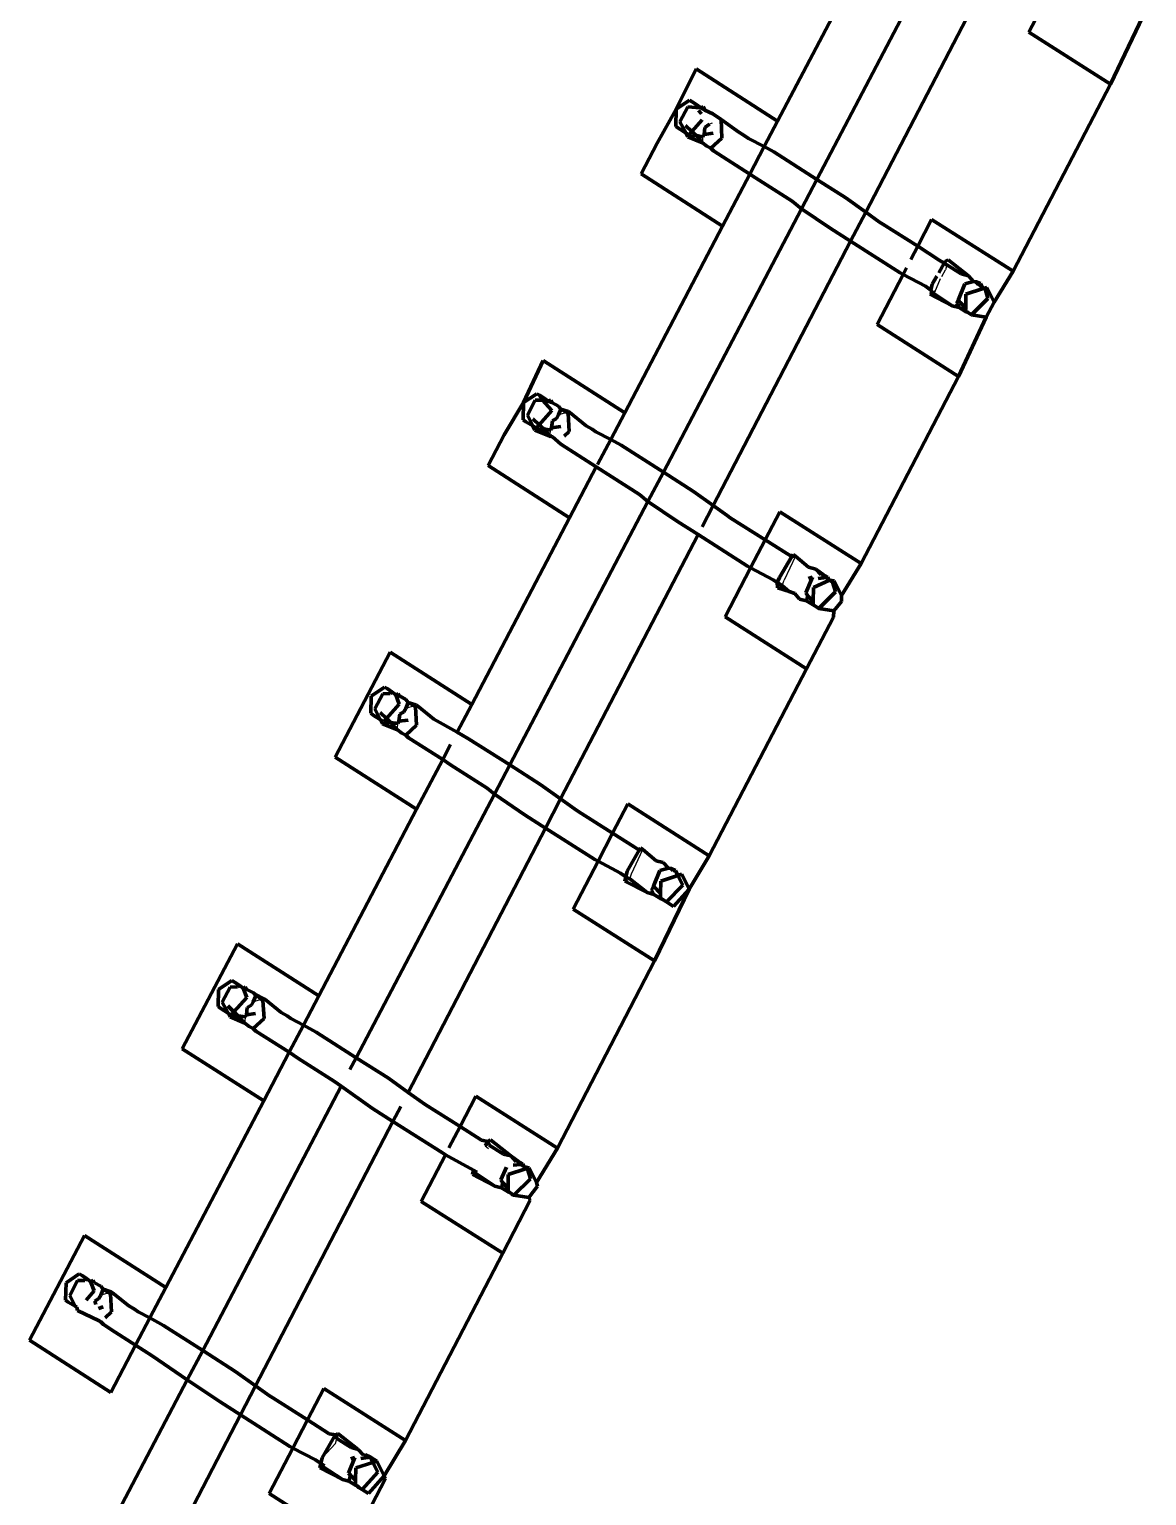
# Model space of a CAD drawing. Header units: millimetres. Extents: x 4307 to 31003, y 2809 to 20009.
# Drawn here: x 19304.49 to 19321.96, y 9675.46 to 9698.39 of the extents above; entities that cross this region are included whole.
import ezdxf

# ---------------------------------------------------------------- set-up
doc = ezdxf.new("R2010")
doc.units = ezdxf.units.MM
doc.layers.add('ProfileEdges', color=7, linetype='Continuous')

msp = doc.modelspace()

# ---------------------------------------------------------------- linework, layer by layer
for p, q in [((19315.168, 9696.922), (19315.124, 9696.905)), ((19315.019, 9696.64), (19315.023, 9696.711)), ((19315.015, 9696.615), (19315.019, 9696.64)), ((19318.757, 9694.525), (19318.817, 9694.63)), ((19318.835, 9694.707), (19318.817, 9694.63)), ((19318.647, 9694.28), (19318.739, 9694.494)), ((19312.893, 9692.396), (19312.763, 9692.359)), ((19312.921, 9692.412), (19312.893, 9692.396)), ((19312.635, 9692.051), (19312.639, 9692.122)), ((19312.631, 9692.026), (19312.635, 9692.051)), ((19316.47, 9690.149), (19316.292, 9689.772)), ((19316.187, 9689.657), (19316.263, 9689.691)), ((19316.263, 9689.691), (19316.292, 9689.772)), ((19310.509, 9687.807), (19310.378, 9687.77)), ((19310.537, 9687.823), (19310.509, 9687.807)), ((19310.251, 9687.462), (19310.254, 9687.533)), ((19310.247, 9687.436), (19310.251, 9687.462)), ((19313.908, 9685.182), (19314.086, 9685.56)), ((19313.803, 9685.068), (19313.878, 9685.102)), ((19313.878, 9685.102), (19313.908, 9685.182)), ((19308.125, 9683.218), (19307.994, 9683.181)), ((19308.152, 9683.234), (19308.125, 9683.218)), ((19307.866, 9682.873), (19307.87, 9682.944)), ((19307.862, 9682.847), (19307.866, 9682.873)), ((19311.621, 9680.925), (19311.67, 9680.888)), ((19311.458, 9680.503), (19311.419, 9680.479)), ((19311.458, 9680.503), (19311.477, 9680.537)), ((19305.741, 9678.629), (19305.61, 9678.592)), ((19305.768, 9678.644), (19305.741, 9678.629)), ((19305.512, 9678.473), (19305.516, 9678.5)), ((19309.069, 9676.046), (19309.28, 9676.273)), ((19309.298, 9676.35), (19309.259, 9676.375)), ((19309.28, 9676.273), (19309.298, 9676.35)), ((19309.034, 9675.889), (19309.074, 9675.914))]:
    msp.add_line(p, q)
at = {"layer": 'ProfileEdges', "lineweight": 211}
for p, q in [((19318.965, 9700.161), (19316.805, 9696.041)), ((19317.722, 9699.874), (19316.191, 9696.954)), ((19317.568, 9695.532), (19319.715, 9699.665)), ((19320.536, 9699.146), (19320.119, 9698.343)), ((19321.393, 9697.533), (19321.959, 9698.711)), ((19320.119, 9698.343), (19321.393, 9697.533)), ((19314.604, 9697.14), (19314.919, 9697.77)), ((19316.191, 9696.954), (19314.919, 9697.77)), ((19321.393, 9697.533), (19319.873, 9694.606)), ((19314.31, 9696.608), (19314.604, 9697.14)), ((19314.598, 9696.871), (19314.604, 9697.14)), ((19314.604, 9697.14), (19314.812, 9697.28)), ((19314.663, 9696.942), (19314.786, 9697.178)), ((19314.911, 9697.168), (19314.786, 9697.178)), ((19314.855, 9697.256), (19314.812, 9697.28)), ((19314.926, 9697.209), (19314.855, 9697.256)), ((19314.926, 9697.209), (19314.911, 9697.168)), ((19314.989, 9697.162), (19314.911, 9697.168)), ((19314.926, 9697.209), (19314.989, 9697.162)), ((19315.027, 9697.182), (19314.989, 9697.162)), ((19315.055, 9697.128), (19314.989, 9697.162)), ((19315.055, 9697.128), (19315.027, 9697.182)), ((19314.663, 9696.942), (19314.763, 9696.765)), ((19315.011, 9696.977), (19314.849, 9696.794)), ((19314.953, 9697.12), (19315.001, 9697.066)), ((19315.124, 9696.905), (19315.053, 9696.857)), ((19315.176, 9697.066), (19315.055, 9697.128)), ((19315.176, 9697.066), (19315.306, 9696.978)), ((19315.306, 9696.978), (19315.317, 9696.687)), ((19315.584, 9696.779), (19315.306, 9696.978)), ((19315.982, 9696.556), (19316.191, 9696.954)), ((19314.598, 9696.871), (19314.763, 9696.765)), ((19314.748, 9696.886), (19314.849, 9696.794)), ((19314.802, 9696.74), (19314.763, 9696.765)), ((19314.763, 9696.765), (19314.786, 9696.711)), ((19314.786, 9696.711), (19314.921, 9696.729)), ((19314.786, 9696.711), (19315.015, 9696.615)), ((19314.849, 9696.794), (19314.802, 9696.74)), ((19314.849, 9696.794), (19314.921, 9696.729)), ((19314.921, 9696.729), (19315.023, 9696.711)), ((19314.921, 9696.729), (19315.015, 9696.615)), ((19315.041, 9696.746), (19315.023, 9696.711)), ((19315.053, 9696.857), (19315.041, 9696.746)), ((19315.184, 9696.765), (19315.041, 9696.746)), ((19315.317, 9696.687), (19315.147, 9696.531)), ((19315.65, 9696.742), (19315.584, 9696.779)), ((19315.733, 9696.685), (19315.65, 9696.742)), ((19315.733, 9696.685), (19315.982, 9696.556)), ((19314.31, 9696.608), (19314.059, 9696.129)), ((19315.015, 9696.615), (19315.084, 9696.56)), ((19315.084, 9696.56), (19315.147, 9696.531)), ((19315.188, 9696.488), (19315.147, 9696.531)), ((19315.757, 9696.126), (19315.188, 9696.488)), ((19315.982, 9696.556), (19315.757, 9696.126)), ((19315.982, 9696.556), (19316.13, 9696.473)), ((19316.805, 9696.041), (19316.13, 9696.473)), ((19315.331, 9695.313), (19314.059, 9696.129)), ((19315.331, 9695.313), (19315.757, 9696.126)), ((19315.846, 9696.066), (19315.757, 9696.126)), ((19315.846, 9696.066), (19316.416, 9695.702)), ((19316.805, 9696.041), (19316.565, 9695.582)), ((19317.259, 9695.752), (19316.805, 9696.041)), ((19316.565, 9695.582), (19314.405, 9691.463)), ((19316.416, 9695.702), (19316.565, 9695.582)), ((19316.565, 9695.582), (19317.013, 9695.279)), ((19317.259, 9695.752), (19317.568, 9695.532)), ((19317.331, 9695.076), (19317.568, 9695.532)), ((19317.568, 9695.532), (19317.784, 9695.375)), ((19315.331, 9695.313), (19313.8, 9692.393)), ((19317.835, 9695.342), (19317.784, 9695.375)), ((19318.38, 9694.997), (19317.835, 9695.342)), ((19318.598, 9695.416), (19318.38, 9694.997)), ((19319.873, 9694.606), (19318.598, 9695.416)), ((19315.183, 9690.943), (19317.331, 9695.076)), ((19317.331, 9695.076), (19317.013, 9695.279)), ((19318.104, 9694.583), (19317.331, 9695.076)), ((19318.273, 9694.79), (19318.38, 9694.997)), ((19318.717, 9694.782), (19318.38, 9694.997)), ((19318.206, 9694.662), (19318.151, 9694.557)), ((19318.796, 9694.732), (19318.71, 9694.583)), ((19318.796, 9694.732), (19318.717, 9694.782)), ((19318.815, 9694.764), (19318.796, 9694.732)), ((19318.835, 9694.707), (19318.796, 9694.732)), ((19318.854, 9694.787), (19318.815, 9694.764)), ((19319.059, 9694.565), (19318.835, 9694.707)), ((19319.172, 9694.537), (19318.854, 9694.787)), ((19318.151, 9694.557), (19317.744, 9693.772)), ((19318.104, 9694.583), (19318.151, 9694.557)), ((19318.151, 9694.557), (19318.503, 9694.372)), ((19318.606, 9694.403), (19318.586, 9694.311)), ((19318.68, 9694.531), (19318.606, 9694.403)), ((19319.018, 9694.164), (19319.119, 9694.411)), ((19319.059, 9694.565), (19319.172, 9694.537)), ((19319.254, 9694.446), (19319.119, 9694.411)), ((19319.172, 9694.537), (19319.254, 9694.446)), ((19319.292, 9694.443), (19319.254, 9694.446)), ((19319.292, 9694.443), (19319.362, 9694.414)), ((19319.332, 9694.405), (19319.292, 9694.443)), ((19319.292, 9694.443), (19319.305, 9694.413)), ((19319.305, 9694.413), (19319.332, 9694.405)), ((19319.389, 9694.359), (19319.332, 9694.405)), ((19319.362, 9694.414), (19319.389, 9694.359)), ((19319.575, 9694.122), (19319.873, 9694.606)), ((19318.586, 9694.311), (19318.503, 9694.372)), ((19318.572, 9694.246), (19318.611, 9694.271)), ((19318.919, 9694.066), (19318.572, 9694.246)), ((19318.586, 9694.311), (19318.611, 9694.271)), ((19318.611, 9694.271), (19318.647, 9694.28)), ((19318.919, 9694.066), (19318.611, 9694.271)), ((19318.988, 9694.106), (19319.018, 9694.164)), ((19319.046, 9694.117), (19319.018, 9694.164)), ((19319.133, 9694.247), (19319.13, 9694.031)), ((19319.133, 9694.247), (19319.402, 9694.334)), ((19319.479, 9694.18), (19319.22, 9693.922)), ((19319.402, 9694.334), (19319.389, 9694.359)), ((19319.389, 9694.359), (19319.433, 9694.33)), ((19319.461, 9694.353), (19319.402, 9694.334)), ((19319.433, 9694.33), (19319.402, 9694.334)), ((19319.433, 9694.33), (19319.461, 9694.353)), ((19319.433, 9694.33), (19319.479, 9694.18)), ((19319.575, 9694.122), (19319.461, 9694.353)), ((19319.027, 9694.039), (19318.919, 9694.066)), ((19318.988, 9694.106), (19319.027, 9694.039)), ((19319.129, 9693.977), (19319.027, 9694.039)), ((19319.13, 9694.031), (19319.046, 9694.117)), ((19319.13, 9694.031), (19319.129, 9693.977)), ((19319.157, 9693.964), (19319.129, 9693.977)), ((19319.157, 9693.964), (19319.22, 9693.922)), ((19319.452, 9693.887), (19319.22, 9693.922)), ((19319.575, 9694.122), (19319.452, 9693.887)), ((19317.744, 9693.772), (19319.018, 9692.962)), ((19319.018, 9692.962), (19319.452, 9693.887)), ((19312.22, 9692.551), (19312.528, 9693.209)), ((19313.8, 9692.393), (19312.528, 9693.209)), ((19319.018, 9692.962), (19317.498, 9690.035)), ((19311.918, 9692.047), (19312.22, 9692.551)), ((19312.214, 9692.282), (19312.22, 9692.551)), ((19312.22, 9692.551), (19312.427, 9692.69)), ((19312.402, 9692.589), (19312.279, 9692.353)), ((19312.516, 9692.59), (19312.402, 9692.589)), ((19312.47, 9692.667), (19312.427, 9692.69)), ((19312.542, 9692.62), (19312.47, 9692.667)), ((19312.47, 9692.667), (19312.516, 9692.59)), ((19312.516, 9692.59), (19312.661, 9692.427)), ((19312.605, 9692.572), (19312.516, 9692.59)), ((19312.542, 9692.62), (19312.605, 9692.572)), ((19312.643, 9692.592), (19312.605, 9692.572)), ((19312.663, 9692.553), (19312.605, 9692.572)), ((19312.663, 9692.553), (19312.643, 9692.592)), ((19312.663, 9692.553), (19312.763, 9692.498)), ((19312.363, 9692.186), (19312.279, 9692.353)), ((19312.465, 9692.205), (19312.661, 9692.427)), ((19312.763, 9692.359), (19312.734, 9692.305)), ((19312.8, 9692.45), (19312.763, 9692.498)), ((19312.763, 9692.359), (19312.8, 9692.45)), ((19312.893, 9692.396), (19312.8, 9692.45)), ((19312.8, 9692.45), (19312.921, 9692.412)), ((19312.914, 9692.38), (19312.893, 9692.396)), ((19312.921, 9692.412), (19312.914, 9692.38)), ((19312.914, 9692.38), (19312.932, 9692.098)), ((19312.944, 9692.398), (19312.921, 9692.412)), ((19313.2, 9692.19), (19312.944, 9692.398)), ((19313.581, 9691.976), (19313.8, 9692.393)), ((19312.254, 9692.252), (19312.214, 9692.282)), ((19312.254, 9692.252), (19312.363, 9692.186)), ((19312.397, 9692.12), (19312.363, 9692.186)), ((19312.363, 9692.186), (19312.417, 9692.151)), ((19312.364, 9692.296), (19312.465, 9692.205)), ((19312.538, 9692.139), (19312.397, 9692.12)), ((19312.397, 9692.12), (19312.635, 9692.051)), ((19312.631, 9692.026), (19312.397, 9692.12)), ((19312.417, 9692.151), (19312.465, 9692.205)), ((19312.465, 9692.205), (19312.538, 9692.139)), ((19312.538, 9692.139), (19312.631, 9692.026)), ((19312.639, 9692.122), (19312.538, 9692.139)), ((19312.639, 9692.122), (19312.656, 9692.156)), ((19312.669, 9692.267), (19312.656, 9692.156)), ((19312.656, 9692.156), (19312.8, 9692.176)), ((19312.734, 9692.305), (19312.669, 9692.267)), ((19312.932, 9692.098), (19312.853, 9692.025)), ((19313.293, 9692.138), (19313.2, 9692.19)), ((19313.349, 9692.096), (19313.293, 9692.138)), ((19313.349, 9692.096), (19313.581, 9691.976)), ((19311.918, 9692.047), (19311.668, 9691.568)), ((19312.631, 9692.026), (19312.674, 9692.016)), ((19312.635, 9692.051), (19312.644, 9692.001)), ((19312.801, 9691.9), (19312.674, 9692.016)), ((19313.355, 9691.545), (19312.801, 9691.9)), ((19313.581, 9691.976), (19313.376, 9691.585)), ((19313.581, 9691.976), (19313.746, 9691.884)), ((19314.405, 9691.463), (19313.746, 9691.884)), ((19312.939, 9690.752), (19311.668, 9691.568)), ((19313.355, 9691.545), (19312.939, 9690.752)), ((19313.355, 9691.545), (19314.032, 9691.112)), ((19314.405, 9691.463), (19314.164, 9691.004)), ((19314.875, 9691.162), (19314.405, 9691.463)), ((19314.164, 9691.004), (19312.004, 9686.884)), ((19314.032, 9691.112), (19314.164, 9691.004)), ((19314.164, 9691.004), (19314.628, 9690.69)), ((19314.875, 9691.162), (19315.183, 9690.943)), ((19315.01, 9690.608), (19315.183, 9690.943)), ((19315.183, 9690.943), (19315.4, 9690.786)), ((19312.939, 9690.752), (19311.408, 9687.832)), ((19315.451, 9690.752), (19315.4, 9690.786)), ((19315.995, 9690.407), (19315.451, 9690.752)), ((19316.223, 9690.845), (19315.995, 9690.407)), ((19317.498, 9690.035), (19316.223, 9690.845)), ((19312.799, 9686.354), (19314.946, 9690.487)), ((19314.946, 9690.487), (19314.628, 9690.69)), ((19315.72, 9689.994), (19314.946, 9690.487)), ((19315.995, 9690.407), (19315.767, 9689.968)), ((19316.333, 9690.193), (19315.995, 9690.407)), ((19316.222, 9689.814), (19316.412, 9690.143)), ((19316.412, 9690.143), (19316.333, 9690.193)), ((19316.412, 9690.143), (19316.431, 9690.175)), ((19316.47, 9690.149), (19316.412, 9690.143)), ((19316.431, 9690.175), (19316.47, 9690.149)), ((19316.675, 9689.976), (19316.47, 9690.149)), ((19317.191, 9689.533), (19317.498, 9690.035)), ((19315.767, 9689.968), (19315.369, 9689.201)), ((19315.72, 9689.994), (19315.767, 9689.968)), ((19315.767, 9689.968), (19316.119, 9689.782)), ((19316.182, 9689.736), (19316.222, 9689.814)), ((19316.735, 9689.822), (19316.634, 9689.575)), ((19316.735, 9689.822), (19316.673, 9689.801)), ((19316.788, 9689.948), (19316.675, 9689.976)), ((19316.902, 9689.864), (19316.788, 9689.948)), ((19316.788, 9689.948), (19316.869, 9689.857)), ((19316.948, 9689.816), (19316.826, 9689.803)), ((19316.902, 9689.864), (19316.869, 9689.857)), ((19316.902, 9689.864), (19316.977, 9689.824)), ((19316.977, 9689.824), (19316.948, 9689.816)), ((19317.002, 9689.776), (19316.948, 9689.816)), ((19316.977, 9689.824), (19317.002, 9689.776)), ((19316.182, 9689.736), (19316.119, 9689.782)), ((19316.187, 9689.657), (19316.182, 9689.736)), ((19316.263, 9689.691), (19316.182, 9689.736)), ((19316.371, 9689.597), (19316.187, 9689.657)), ((19316.371, 9689.597), (19316.263, 9689.691)), ((19316.462, 9689.568), (19316.371, 9689.597)), ((19316.462, 9689.568), (19316.534, 9689.477)), ((19316.662, 9689.528), (19316.634, 9689.575)), ((19316.749, 9689.658), (19316.745, 9689.441)), ((19316.749, 9689.658), (19317.002, 9689.776)), ((19316.836, 9689.333), (19317.095, 9689.591)), ((19317.049, 9689.741), (19317.002, 9689.776)), ((19317.002, 9689.776), (19317.077, 9689.764)), ((19317.049, 9689.741), (19317.095, 9689.591)), ((19317.191, 9689.533), (19317.077, 9689.764)), ((19316.642, 9689.45), (19316.534, 9689.477)), ((19316.662, 9689.528), (19316.642, 9689.45)), ((19316.744, 9689.387), (19316.642, 9689.45)), ((19316.745, 9689.441), (19316.662, 9689.528)), ((19316.745, 9689.441), (19316.744, 9689.387)), ((19316.773, 9689.375), (19316.744, 9689.387)), ((19316.773, 9689.375), (19316.836, 9689.333)), ((19316.799, 9689.35), (19316.836, 9689.333)), ((19317.188, 9689.439), (19317.068, 9689.297)), ((19317.191, 9689.533), (19317.188, 9689.439)), ((19315.369, 9689.201), (19316.643, 9688.39)), ((19316.643, 9688.39), (19317.063, 9689.197)), ((19317.068, 9689.297), (19316.836, 9689.333)), ((19317.063, 9689.197), (19317.068, 9689.297)), ((19310.136, 9688.648), (19309.276, 9687.007)), ((19311.408, 9687.832), (19310.136, 9688.648)), ((19316.643, 9688.39), (19315.123, 9685.463)), ((19309.83, 9687.693), (19309.835, 9687.962)), ((19309.835, 9687.962), (19310.043, 9688.101)), ((19309.894, 9687.763), (19310.017, 9687.999)), ((19310.132, 9688.001), (19310.017, 9687.999)), ((19310.086, 9688.078), (19310.043, 9688.101)), ((19310.158, 9688.03), (19310.086, 9688.078)), ((19310.158, 9688.03), (19310.132, 9688.001)), ((19310.158, 9688.03), (19310.221, 9687.983)), ((19310.221, 9687.983), (19310.259, 9688.003)), ((19310.279, 9687.964), (19310.221, 9687.983)), ((19310.221, 9687.983), (19310.277, 9687.837)), ((19310.279, 9687.964), (19310.259, 9688.003)), ((19310.279, 9687.964), (19310.379, 9687.909)), ((19309.894, 9687.763), (19309.979, 9687.597)), ((19310.076, 9687.61), (19310.277, 9687.837)), ((19310.378, 9687.77), (19310.35, 9687.716)), ((19310.378, 9687.77), (19310.416, 9687.861)), ((19310.416, 9687.861), (19310.379, 9687.909)), ((19310.416, 9687.861), (19310.537, 9687.823)), ((19310.416, 9687.861), (19310.509, 9687.807)), ((19310.509, 9687.807), (19310.529, 9687.791)), ((19310.537, 9687.823), (19310.529, 9687.791)), ((19310.529, 9687.791), (19310.548, 9687.509)), ((19310.559, 9687.808), (19310.537, 9687.823)), ((19310.815, 9687.601), (19310.559, 9687.808)), ((19311.18, 9687.396), (19311.408, 9687.832)), ((19309.869, 9687.663), (19309.83, 9687.693)), ((19309.869, 9687.663), (19309.979, 9687.597)), ((19309.979, 9687.707), (19310.076, 9687.61)), ((19309.979, 9687.597), (19310.012, 9687.53)), ((19309.979, 9687.597), (19310.033, 9687.562)), ((19310.012, 9687.53), (19310.137, 9687.548)), ((19310.012, 9687.53), (19310.247, 9687.436)), ((19310.033, 9687.562), (19310.076, 9687.61)), ((19310.076, 9687.61), (19310.137, 9687.548)), ((19310.137, 9687.548), (19310.247, 9687.436)), ((19310.137, 9687.548), (19310.254, 9687.533)), ((19310.272, 9687.567), (19310.254, 9687.533)), ((19310.284, 9687.678), (19310.272, 9687.567)), ((19310.415, 9687.587), (19310.272, 9687.567)), ((19310.35, 9687.716), (19310.284, 9687.678)), ((19310.548, 9687.509), (19310.379, 9687.352)), ((19310.815, 9687.601), (19311.18, 9687.396)), ((19310.247, 9687.436), (19310.316, 9687.381)), ((19310.379, 9687.352), (19310.316, 9687.381)), ((19310.419, 9687.31), (19310.379, 9687.352)), ((19310.956, 9686.969), (19310.419, 9687.31)), ((19311.18, 9687.396), (19311.361, 9687.295)), ((19311.361, 9687.295), (19312.004, 9686.884)), ((19310.956, 9686.969), (19311.079, 9687.204)), ((19310.548, 9686.191), (19309.276, 9687.007)), ((19310.548, 9686.191), (19310.956, 9686.969)), ((19311.078, 9686.887), (19310.956, 9686.969)), ((19311.648, 9686.523), (19311.078, 9686.887)), ((19312.004, 9686.884), (19311.764, 9686.426)), ((19312.004, 9686.884), (19312.49, 9686.573)), ((19311.764, 9686.426), (19309.603, 9682.305)), ((19311.764, 9686.426), (19311.648, 9686.523)), ((19312.244, 9686.1), (19311.764, 9686.426)), ((19312.49, 9686.573), (19312.799, 9686.354)), ((19312.562, 9685.898), (19312.799, 9686.354)), ((19312.799, 9686.354), (19313.016, 9686.197)), ((19310.548, 9686.191), (19309.017, 9683.271)), ((19313.016, 9686.197), (19313.067, 9686.163)), ((19313.067, 9686.163), (19313.611, 9685.818)), ((19313.848, 9686.274), (19313.611, 9685.818)), ((19313.848, 9686.274), (19315.123, 9685.463)), ((19310.415, 9681.764), (19312.562, 9685.898)), ((19312.562, 9685.898), (19312.244, 9686.1)), ((19313.335, 9685.405), (19312.562, 9685.898)), ((19313.611, 9685.818), (19313.383, 9685.379)), ((19313.611, 9685.818), (19313.949, 9685.603)), ((19313.838, 9685.224), (19314.028, 9685.553)), ((19313.949, 9685.603), (19314.028, 9685.553)), ((19314.028, 9685.553), (19314.047, 9685.586)), ((19314.028, 9685.553), (19314.086, 9685.56)), ((19314.086, 9685.56), (19314.047, 9685.586)), ((19314.086, 9685.56), (19314.291, 9685.387)), ((19314.806, 9684.944), (19315.123, 9685.463)), ((19313.383, 9685.379), (19312.994, 9684.63)), ((19313.383, 9685.379), (19313.335, 9685.405)), ((19313.735, 9685.193), (19313.383, 9685.379)), ((19313.818, 9685.136), (19313.838, 9685.224)), ((19314.25, 9684.986), (19314.351, 9685.233)), ((19314.291, 9685.387), (19314.403, 9685.359)), ((19314.351, 9685.233), (19314.485, 9685.268)), ((19314.485, 9685.268), (19314.403, 9685.359)), ((19314.524, 9685.264), (19314.485, 9685.268)), ((19314.593, 9685.235), (19314.524, 9685.264)), ((19314.558, 9685.235), (19314.524, 9685.264)), ((19314.593, 9685.235), (19314.558, 9685.235)), ((19314.593, 9685.235), (19314.633, 9685.155)), ((19313.818, 9685.136), (19313.735, 9685.193)), ((19313.803, 9685.068), (19313.818, 9685.136)), ((19314.15, 9684.888), (19313.803, 9685.068)), ((19313.878, 9685.102), (19313.818, 9685.136)), ((19313.878, 9685.102), (19314.15, 9684.888)), ((19314.219, 9684.928), (19314.25, 9684.986)), ((19314.25, 9684.986), (19314.361, 9684.873)), ((19314.361, 9684.873), (19314.365, 9685.069)), ((19314.365, 9685.069), (19314.633, 9685.155)), ((19314.452, 9684.743), (19314.711, 9685.002)), ((19314.633, 9685.155), (19314.692, 9685.175)), ((19314.633, 9685.155), (19314.711, 9685.002)), ((19314.692, 9685.175), (19314.806, 9684.944)), ((19314.258, 9684.86), (19314.15, 9684.888)), ((19314.258, 9684.86), (19314.219, 9684.928)), ((19314.36, 9684.798), (19314.258, 9684.86)), ((19314.268, 9683.819), (19314.806, 9684.944)), ((19314.36, 9684.798), (19314.361, 9684.873)), ((19314.36, 9684.798), (19314.388, 9684.786)), ((19314.452, 9684.743), (19314.388, 9684.786)), ((19314.806, 9684.944), (19314.564, 9684.669)), ((19314.268, 9683.819), (19312.994, 9684.63)), ((19314.564, 9684.669), (19314.452, 9684.743)), ((19307.745, 9684.087), (19306.885, 9682.446)), ((19309.017, 9683.271), (19307.745, 9684.087)), ((19312.748, 9680.892), (19314.268, 9683.819)), ((19307.445, 9683.104), (19307.451, 9683.372)), ((19307.451, 9683.372), (19307.659, 9683.512)), ((19307.51, 9683.174), (19307.633, 9683.41)), ((19307.747, 9683.412), (19307.633, 9683.41)), ((19307.702, 9683.489), (19307.659, 9683.512)), ((19307.773, 9683.441), (19307.702, 9683.489)), ((19307.773, 9683.441), (19307.747, 9683.412)), ((19307.773, 9683.441), (19307.837, 9683.394)), ((19307.875, 9683.414), (19307.837, 9683.394)), ((19307.895, 9683.375), (19307.837, 9683.394)), ((19307.837, 9683.394), (19307.893, 9683.248)), ((19307.895, 9683.375), (19307.875, 9683.414)), ((19307.895, 9683.375), (19307.995, 9683.32)), ((19307.51, 9683.174), (19307.601, 9683.003)), ((19307.691, 9683.021), (19307.893, 9683.248)), ((19307.994, 9683.181), (19307.966, 9683.127)), ((19307.994, 9683.181), (19308.032, 9683.272)), ((19308.032, 9683.272), (19307.995, 9683.32)), ((19307.995, 9683.32), (19308.023, 9683.298)), ((19308.023, 9683.298), (19308.152, 9683.234)), ((19308.023, 9683.298), (19308.125, 9683.218)), ((19308.125, 9683.218), (19308.145, 9683.202)), ((19308.152, 9683.234), (19308.145, 9683.202)), ((19308.145, 9683.202), (19308.164, 9682.92)), ((19308.175, 9683.219), (19308.152, 9683.234)), ((19308.431, 9683.012), (19308.175, 9683.219)), ((19308.779, 9682.817), (19309.017, 9683.271)), ((19307.485, 9683.074), (19307.445, 9683.104)), ((19307.485, 9683.074), (19307.601, 9683.003)), ((19307.595, 9683.118), (19307.691, 9683.021)), ((19307.601, 9683.003), (19307.633, 9682.943)), ((19307.649, 9682.973), (19307.601, 9683.003)), ((19307.633, 9682.943), (19307.751, 9682.96)), ((19307.862, 9682.847), (19307.633, 9682.943)), ((19307.649, 9682.973), (19307.691, 9683.021)), ((19307.691, 9683.021), (19307.751, 9682.96)), ((19307.751, 9682.96), (19307.862, 9682.847)), ((19307.751, 9682.96), (19307.87, 9682.944)), ((19307.87, 9682.944), (19307.888, 9682.978)), ((19307.9, 9683.089), (19307.888, 9682.978)), ((19307.888, 9682.978), (19308.031, 9682.998)), ((19307.966, 9683.127), (19307.9, 9683.089)), ((19308.164, 9682.92), (19307.994, 9682.763)), ((19308.524, 9682.96), (19308.431, 9683.012)), ((19308.58, 9682.918), (19308.524, 9682.96)), ((19308.58, 9682.918), (19308.779, 9682.817)), ((19307.862, 9682.847), (19307.931, 9682.792)), ((19307.931, 9682.792), (19307.994, 9682.763)), ((19307.994, 9682.763), (19308.035, 9682.72)), ((19308.556, 9682.391), (19308.035, 9682.72)), ((19308.556, 9682.391), (19308.779, 9682.817)), ((19308.779, 9682.817), (19308.977, 9682.705)), ((19309.603, 9682.305), (19308.977, 9682.705)), ((19306.885, 9682.446), (19308.157, 9681.63)), ((19308.157, 9681.63), (19308.556, 9682.391)), ((19308.693, 9682.298), (19308.556, 9682.391)), ((19309.263, 9681.934), (19308.693, 9682.298)), ((19309.603, 9682.305), (19309.506, 9682.119)), ((19310.106, 9681.984), (19309.603, 9682.305)), ((19309.369, 9681.859), (19307.203, 9677.726)), ((19309.369, 9681.859), (19309.263, 9681.934)), ((19309.86, 9681.511), (19309.369, 9681.859)), ((19310.106, 9681.984), (19310.415, 9681.764)), ((19308.157, 9681.63), (19306.626, 9678.71)), ((19310.178, 9681.308), (19310.301, 9681.545)), ((19310.415, 9681.764), (19310.682, 9681.574)), ((19311.227, 9681.229), (19310.682, 9681.574)), ((19311.473, 9681.703), (19311.227, 9681.229)), ((19311.473, 9681.703), (19312.748, 9680.892)), ((19308.03, 9677.175), (19310.178, 9681.308)), ((19310.178, 9681.308), (19309.86, 9681.511)), ((19310.951, 9680.816), (19310.178, 9681.308)), ((19311.053, 9680.894), (19311.227, 9681.229)), ((19311.564, 9681.014), (19311.227, 9681.229)), ((19311.662, 9680.997), (19311.564, 9681.014)), ((19311.621, 9680.925), (19311.662, 9680.997)), ((19311.662, 9680.997), (19311.701, 9681.02)), ((19311.682, 9680.939), (19311.662, 9680.997)), ((19311.907, 9680.797), (19311.682, 9680.939)), ((19312.019, 9680.77), (19311.701, 9681.02)), ((19312.422, 9680.355), (19312.748, 9680.892)), ((19310.998, 9680.789), (19310.619, 9680.058)), ((19310.951, 9680.816), (19310.998, 9680.789)), ((19310.998, 9680.789), (19311.434, 9680.546)), ((19311.907, 9680.797), (19312.019, 9680.77)), ((19312.134, 9680.686), (19312.019, 9680.77)), ((19312.019, 9680.77), (19312.101, 9680.678)), ((19312.179, 9680.637), (19312.057, 9680.624)), ((19312.101, 9680.678), (19312.134, 9680.686)), ((19312.209, 9680.646), (19312.134, 9680.686)), ((19312.179, 9680.637), (19312.134, 9680.686)), ((19312.209, 9680.646), (19312.179, 9680.637)), ((19312.233, 9680.597), (19312.179, 9680.637)), ((19312.233, 9680.597), (19312.209, 9680.646)), ((19311.419, 9680.479), (19311.434, 9680.546)), ((19311.772, 9680.297), (19311.419, 9680.479)), ((19311.458, 9680.503), (19311.434, 9680.546)), ((19311.434, 9680.546), (19311.494, 9680.513)), ((19311.772, 9680.297), (19311.458, 9680.503)), ((19311.954, 9680.595), (19311.865, 9680.397)), ((19311.893, 9680.349), (19311.865, 9680.397)), ((19311.98, 9680.479), (19311.977, 9680.263)), ((19311.98, 9680.479), (19312.249, 9680.566)), ((19312.068, 9680.154), (19312.326, 9680.413)), ((19312.249, 9680.566), (19312.233, 9680.597)), ((19312.28, 9680.563), (19312.233, 9680.597)), ((19312.233, 9680.597), (19312.308, 9680.585)), ((19312.308, 9680.585), (19312.249, 9680.566)), ((19312.28, 9680.563), (19312.249, 9680.566)), ((19312.28, 9680.563), (19312.308, 9680.585)), ((19312.326, 9680.413), (19312.28, 9680.563)), ((19312.422, 9680.355), (19312.308, 9680.585)), ((19311.874, 9680.271), (19311.772, 9680.297)), ((19311.893, 9680.349), (19311.874, 9680.271)), ((19311.976, 9680.209), (19311.874, 9680.271)), ((19311.977, 9680.263), (19311.893, 9680.349)), ((19311.977, 9680.263), (19311.976, 9680.209)), ((19312.004, 9680.196), (19311.976, 9680.209)), ((19312.004, 9680.196), (19312.068, 9680.154)), ((19312.068, 9680.154), (19312.03, 9680.172)), ((19312.438, 9680.297), (19312.299, 9680.119)), ((19312.422, 9680.355), (19312.438, 9680.297)), ((19310.619, 9680.058), (19311.893, 9679.248)), ((19311.893, 9679.248), (19312.323, 9680.075)), ((19312.299, 9680.119), (19312.068, 9680.154)), ((19312.299, 9680.119), (19312.323, 9680.075)), ((19305.354, 9679.526), (19304.494, 9677.886)), ((19306.626, 9678.71), (19305.354, 9679.526)), ((19310.373, 9676.321), (19311.893, 9679.248)), ((19305.061, 9678.514), (19305.067, 9678.783)), ((19305.067, 9678.783), (19305.275, 9678.923)), ((19305.126, 9678.585), (19305.249, 9678.821)), ((19305.363, 9678.823), (19305.249, 9678.821)), ((19305.275, 9678.923), (19305.317, 9678.9)), ((19305.389, 9678.852), (19305.317, 9678.9)), ((19305.389, 9678.852), (19305.363, 9678.823)), ((19305.389, 9678.852), (19305.452, 9678.805)), ((19305.452, 9678.805), (19305.49, 9678.825)), ((19305.508, 9678.659), (19305.452, 9678.805)), ((19305.51, 9678.785), (19305.49, 9678.825)), ((19305.51, 9678.785), (19305.61, 9678.731)), ((19305.126, 9678.585), (19305.21, 9678.418)), ((19305.382, 9678.516), (19305.508, 9678.659)), ((19305.61, 9678.592), (19305.581, 9678.537)), ((19305.647, 9678.683), (19305.61, 9678.731)), ((19305.61, 9678.592), (19305.647, 9678.683)), ((19305.647, 9678.683), (19305.768, 9678.644)), ((19305.647, 9678.683), (19305.741, 9678.629)), ((19305.741, 9678.629), (19305.761, 9678.613)), ((19305.768, 9678.644), (19305.761, 9678.613)), ((19305.761, 9678.613), (19305.779, 9678.33)), ((19305.791, 9678.63), (19305.768, 9678.644)), ((19306.047, 9678.423), (19305.791, 9678.63)), ((19306.378, 9678.237), (19306.626, 9678.71)), ((19305.101, 9678.484), (19305.061, 9678.514)), ((19305.101, 9678.484), (19305.21, 9678.418)), ((19305.21, 9678.418), (19305.234, 9678.403)), ((19305.234, 9678.403), (19305.244, 9678.352)), ((19305.587, 9678.188), (19305.244, 9678.352)), ((19305.581, 9678.537), (19305.516, 9678.5)), ((19305.516, 9678.5), (19305.532, 9678.444)), ((19305.647, 9678.408), (19305.574, 9678.384)), ((19305.779, 9678.33), (19305.678, 9678.236)), ((19306.047, 9678.423), (19306.139, 9678.371)), ((19306.139, 9678.371), (19306.196, 9678.329)), ((19306.378, 9678.237), (19306.196, 9678.329)), ((19305.61, 9678.174), (19305.587, 9678.188)), ((19305.651, 9678.131), (19305.61, 9678.174)), ((19305.651, 9678.131), (19305.834, 9678.013)), ((19306.153, 9677.809), (19306.378, 9678.237)), ((19306.593, 9678.116), (19306.378, 9678.237)), ((19306.593, 9678.116), (19307.203, 9677.726)), ((19304.494, 9677.886), (19305.766, 9677.069)), ((19306.153, 9677.809), (19305.834, 9678.013)), ((19305.766, 9677.069), (19306.153, 9677.809)), ((19306.416, 9677.641), (19306.153, 9677.809)), ((19306.416, 9677.641), (19306.963, 9677.269)), ((19307.203, 9677.726), (19306.963, 9677.269)), ((19307.203, 9677.726), (19307.722, 9677.395)), ((19306.963, 9677.269), (19304.802, 9673.148)), ((19306.963, 9677.269), (19307.475, 9676.922)), ((19308.03, 9677.175), (19307.722, 9677.395)), ((19307.794, 9676.719), (19308.03, 9677.175)), ((19308.247, 9677.019), (19308.03, 9677.175)), ((19308.247, 9677.019), (19308.298, 9676.985)), ((19308.298, 9676.985), (19308.843, 9676.64)), ((19309.098, 9677.131), (19308.843, 9676.64)), ((19310.373, 9676.321), (19309.098, 9677.131)), ((19305.646, 9672.586), (19307.794, 9676.719)), ((19307.794, 9676.719), (19307.475, 9676.922)), ((19308.567, 9676.227), (19307.794, 9676.719)), ((19308.614, 9676.2), (19308.843, 9676.64)), ((19308.843, 9676.64), (19309.18, 9676.425)), ((19309.069, 9676.046), (19309.259, 9676.375)), ((19309.278, 9676.408), (19309.18, 9676.425)), ((19309.259, 9676.375), (19309.278, 9676.408)), ((19309.317, 9676.43), (19309.278, 9676.408)), ((19309.298, 9676.35), (19309.278, 9676.408)), ((19309.522, 9676.208), (19309.298, 9676.35)), ((19309.635, 9676.18), (19309.317, 9676.43)), ((19310.038, 9675.765), (19310.373, 9676.321)), ((19308.614, 9676.2), (19308.244, 9675.487)), ((19308.567, 9676.227), (19308.614, 9676.2)), ((19308.614, 9676.2), (19308.966, 9676.015)), ((19309.069, 9676.046), (19309.05, 9675.961)), ((19309.481, 9675.807), (19309.582, 9676.055)), ((19309.52, 9676.033), (19309.582, 9676.055)), ((19309.522, 9676.208), (19309.635, 9676.18)), ((19309.717, 9676.089), (19309.635, 9676.18)), ((19309.824, 9676.057), (19309.673, 9676.035)), ((19309.717, 9676.089), (19309.75, 9676.096)), ((19309.75, 9676.096), (19309.824, 9676.057)), ((19309.824, 9676.057), (19309.865, 9675.977)), ((19309.824, 9676.057), (19309.924, 9675.996)), ((19309.05, 9675.961), (19308.966, 9676.015)), ((19309.05, 9675.961), (19309.034, 9675.889)), ((19309.034, 9675.889), (19309.388, 9675.708)), ((19309.11, 9675.924), (19309.05, 9675.961)), ((19309.074, 9675.914), (19309.05, 9675.961)), ((19309.074, 9675.914), (19309.388, 9675.708)), ((19309.481, 9675.807), (19309.513, 9675.775)), ((19309.593, 9675.695), (19309.596, 9675.89)), ((19309.865, 9675.977), (19309.596, 9675.89)), ((19309.698, 9675.55), (19309.942, 9675.823)), ((19309.924, 9675.996), (19309.865, 9675.977)), ((19309.865, 9675.977), (19309.942, 9675.823)), ((19309.924, 9675.996), (19310.038, 9675.765)), ((19309.49, 9675.682), (19309.388, 9675.708)), ((19309.49, 9675.682), (19309.513, 9675.775)), ((19309.49, 9675.682), (19309.592, 9675.62)), ((19309.513, 9675.775), (19309.593, 9675.695)), ((19309.518, 9674.676), (19310.063, 9675.725)), ((19309.592, 9675.62), (19309.593, 9675.695)), ((19309.62, 9675.607), (19309.592, 9675.62)), ((19309.646, 9675.582), (19309.62, 9675.607)), ((19309.698, 9675.55), (19309.646, 9675.582)), ((19310.038, 9675.765), (19309.796, 9675.491)), ((19310.063, 9675.725), (19310.038, 9675.765)), ((19309.518, 9674.676), (19308.244, 9675.487)), ((19309.796, 9675.491), (19309.698, 9675.55))]:
    msp.add_line(p, q, dxfattribs=at)

doc.saveas('drawing.dxf')
